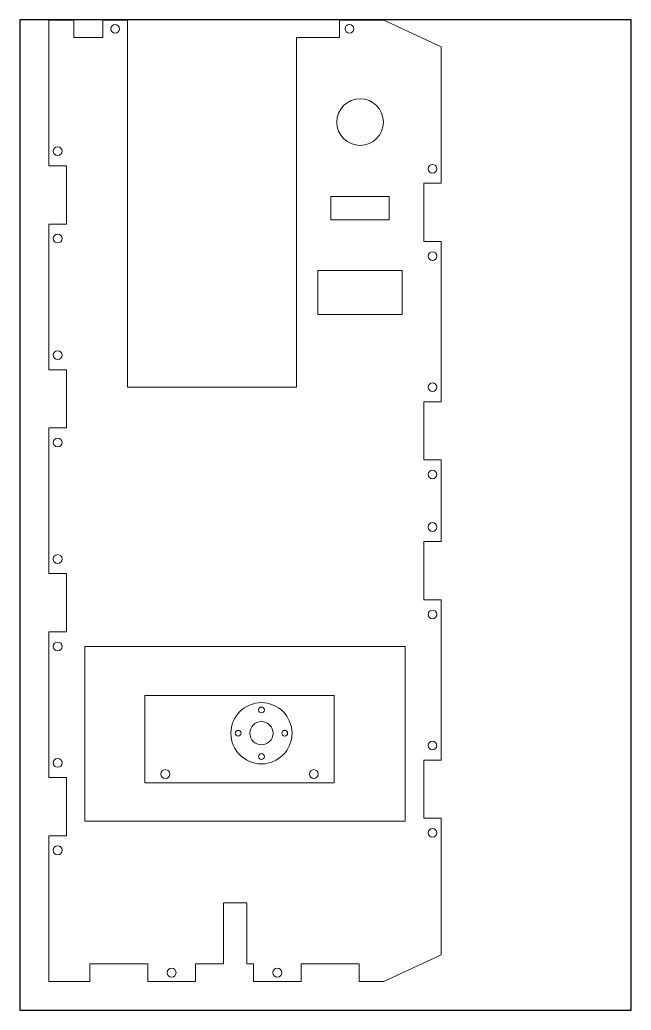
# Model space of a CAD drawing. Header units: millimetres. Extents: x 0 to 210, y 0 to 340.
import ezdxf

# ---------------------------------------------------------------- set-up
doc = ezdxf.new("R2010")
doc.units = ezdxf.units.MM

# ---------------------------------------------------------------- blocks, each defined once
blk = doc.blocks.new('Carcasse axe XY haut')
at = {"color": 7, "linetype": 'Continuous', "lineweight": 15}
for p, q in [((-165, 96.73), (-115, 96.73)), ((-165, 82.73), (-165, 96.73)), ((-115, 96.73), (-115, 90.73)), ((-95, 90.73), (-95, 96.73)), ((-95, 96.73), (-45, 96.73)), ((-45, 96.73), (-45, 90.73)), ((-25, 90.73), (-25, 96.73)), ((-25, 96.73), (25, 96.73)), ((25, 96.73), (25, 90.73)), ((45, 90.73), (45, 96.73)), ((45, 96.73), (95, 96.73)), ((95, 96.73), (95, 90.73)), ((115, 90.73), (115, 96.73)), ((115, 96.73), (165, 96.73)), ((165, 96.73), (165, 88.23)), ((-115, 90.73), (-95, 90.73)), ((-45, 90.73), (-25, 90.73)), ((25, 90.73), (45, 90.73)), ((95, 90.73), (115, 90.73)), ((165, 88.23), (159, 88.23)), ((159, 88.23), (159, 78.23)), ((-159, 82.73), (-165, 82.73)), ((-159, 62.73), (-159, 82.73)), ((-50, 84.36), (-110, 84.36)), ((-110, 84.36), (-110, -25.64)), ((-50, -25.64), (-50, 84.36)), ((159, 78.23), (165, 78.23)), ((165, 78.23), (165, 69.73)), ((165, 69.73), (39, 69.73)), ((39, 69.73), (39, 11.73)), ((-165, 62.73), (-159, 62.73)), ((-165, 46.44), (-165, 62.73)), ((-159, 46.44), (-165, 46.44)), ((-159, 36.73), (-159, 46.44)), ((-138, 36.73), (-159, 36.73)), ((-138, 28.73), (-138, 36.73)), ((-159, 26.44), (-159, 28.73)), ((-159, 28.73), (-138, 28.73)), ((-165, 26.44), (-159, 26.44)), ((-165, 10.15), (-165, 26.44)), ((39, 11.73), (159, 11.73)), ((159, 11.73), (159, -3.06)), ((-159, 10.15), (-165, 10.15)), ((-159, -9.85), (-159, 10.15)), ((79, 4.36), (64, 4.36)), ((64, 4.36), (64, -24.64)), ((79, -24.64), (79, 4.36)), ((104.5, -0.14), (96.5, -0.14)), ((96.5, -0.14), (96.5, -20.14)), ((104.5, -20.14), (104.5, -0.14)), ((159, -3.06), (165, -3.06)), ((165, -3.06), (165, -18.27)), ((-165, -9.85), (-159, -9.85)), ((-165, -18.27), (-165, -9.85)), ((-155.86, -38.02), (-165, -18.27)), ((96.5, -20.14), (104.5, -20.14)), ((165, -18.27), (155.86, -38.02)), ((-110, -25.64), (-50, -25.64)), ((64, -24.64), (79, -24.64)), ((-89, -32.02), (-109, -32.02)), ((-109, -32.02), (-109, -38.02)), ((-89, -38.02), (-89, -32.02)), ((-14, -32.02), (-34, -32.02)), ((-34, -32.02), (-34, -38.02)), ((-14, -38.02), (-14, -32.02)), ((34, -32.02), (14, -32.02)), ((14, -32.02), (14, -38.02)), ((34, -38.02), (34, -32.02)), ((109, -32.02), (89, -32.02)), ((89, -32.02), (89, -38.02)), ((109, -38.02), (109, -32.02)), ((-109, -38.02), (-155.86, -38.02)), ((-34, -38.02), (-89, -38.02)), ((14, -38.02), (-14, -38.02)), ((89, -38.02), (34, -38.02)), ((155.86, -38.02), (109, -38.02))]:
    blk.add_line(p, q, dxfattribs=at)
for centre, radius in [((-120, 93.73), 1.5), ((-90, 93.73), 1.5), ((-50, 93.73), 1.5), ((-20, 93.73), 1.5), ((20, 93.73), 1.5), ((50, 93.73), 1.5), ((90, 93.73), 1.5), ((120, 93.73), 1.5), ((162, 73.98), 1.5), ((-162, 54.59), 1.5), ((-162, 18.29), 1.5), ((130, -10.14), 8), ((162, -6.46), 1.5), ((-114, -35.02), 1.5), ((-84, -35.02), 1.5), ((-39, -35.02), 1.5), ((-9, -35.02), 1.5), ((9, -35.02), 1.5), ((39, -35.02), 1.5), ((84, -35.02), 1.5), ((114, -35.02), 1.5)]:
    blk.add_circle(centre, radius, dxfattribs=at)
blk = doc.blocks.new('support capteur avant')
at = {"color": 7, "linetype": 'Continuous', "lineweight": 15}
for p, q in [((-25.36, -50.67), (-55.36, -50.67)), ((-55.36, -50.67), (-55.36, -115.67)), ((-25.36, -115.67), (-25.36, -50.67)), ((-55.36, -115.67), (-25.36, -115.67))]:
    blk.add_line(p, q, dxfattribs=at)
for centre, radius in [((-28.36, -57.67), 1.5), ((-42.36, -75.67), 10.5), ((-42.36, -67.67), 1), ((-50.36, -75.67), 1), ((-42.36, -75.67), 4), ((-34.36, -75.67), 1), ((-42.36, -83.67), 1), ((-28.36, -108.67), 1.5)]:
    blk.add_circle(centre, radius, dxfattribs=at)

msp = doc.modelspace()

# ---------------------------------------------------------------- linework, layer by layer
msp.add_lwpolyline([(210.01, 0.01), (210.01, 340.01), (0.01, 340.01), (0.01, 0.01)], close=True)

# ---------------------------------------------------------------- block references
for name, p, rotation in [('Carcasse axe XY haut', (106.75, 174.89), 89.99999999999999), ('support capteur avant', (158.67, 52.72), 270)]:
    msp.add_blockref(name, p, dxfattribs=dict(rotation=rotation))

doc.saveas('drawing.dxf')
